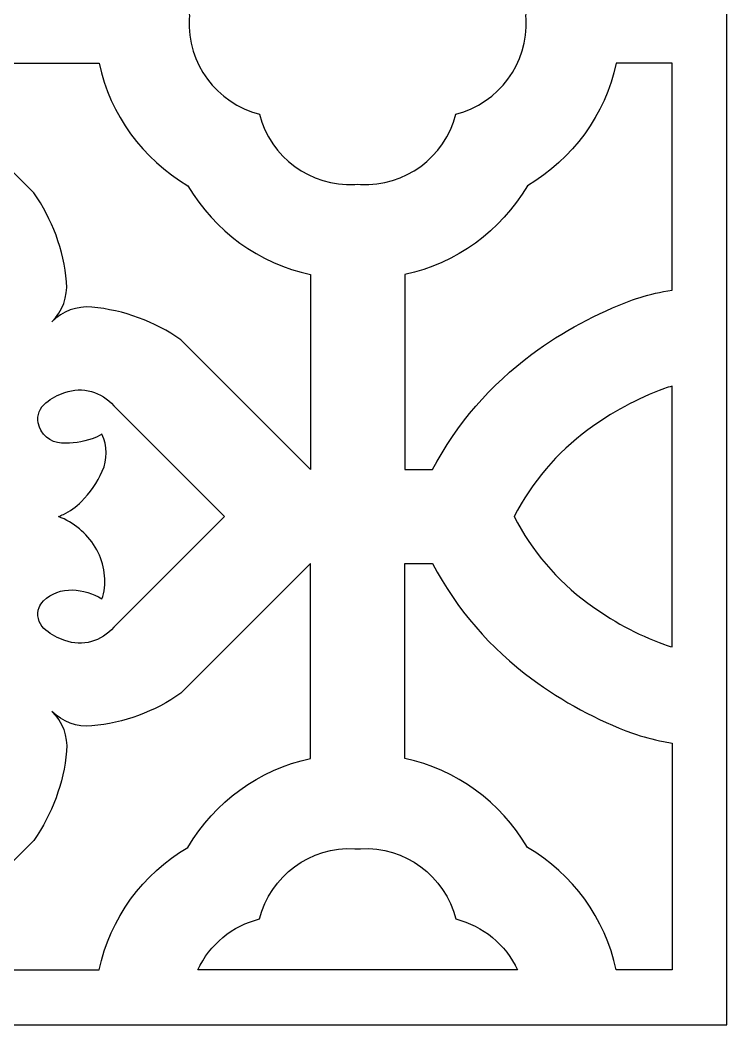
# Model space of a CAD drawing. Header units: centimetres. Extents: x -9.8 to 9.6, y -11.6 to 9.6.
# Drawn here: x -4.36 to -0.63, y -11.57 to -6.28 of the extents above; entities that cross this region are included whole.
import ezdxf

# ---------------------------------------------------------------- set-up
doc = ezdxf.new("R2010")
doc.units = ezdxf.units.CM
doc.header["$MEASUREMENT"] = 0
doc.layers.add('layer 1', color=7, linetype='Continuous')

msp = doc.modelspace()

# ---------------------------------------------------------------- linework, layer by layer
at = {"layer": 'layer 1', "color": 242}
for points, knots in [([(-9.79663, 9.61059), (-9.79663, 9.61059), (-0.63194, 9.61059), (-0.63194, 9.61059), (-0.63194, 9.61059), (-0.63194, 9.61059), (-0.63194, -11.57178), (-0.63194, -11.57178), (-0.63194, -11.57178), (-0.63194, -11.57178), (-9.79663, -11.57178), (-9.79663, -11.57178), (-9.79663, -11.57178), (-9.79663, -11.57178), (-9.79663, 9.61059), (-9.79663, 9.61059)], [0, 0, 0, 0, 0.2, 0.2, 0.2, 0.2, 0.4, 0.4, 0.4, 0.4, 0.6, 0.6, 0.6, 0.6, 1, 1, 1, 1]), ([(-3.46392, -6.24076), (-3.47652, -6.00654), (-3.32114, -5.79605), (-3.09369, -5.73865), (-3.09369, -5.73865), (-3.03646, -5.5111), (-2.82575, -5.35595), (-2.59148, -5.36841), (-2.59148, -5.36841), (-2.59148, -5.36841), (-2.57695, -5.36924), (-2.57695, -5.36924), (-2.57695, -5.36924), (-2.57695, -5.36924), (-2.56246, -5.36841), (-2.56246, -5.36841), (-2.56246, -5.36841), (-2.32819, -5.35576), (-2.11771, -5.51114), (-2.06026, -5.7386), (-2.06026, -5.7386), (-1.83275, -5.79582), (-1.6776, -6.00654), (-1.69002, -6.2408), (-1.69002, -6.2408), (-1.69002, -6.2408), (-1.6909, -6.25534), (-1.6909, -6.25534), (-1.6909, -6.25534), (-1.6909, -6.25534), (-1.69002, -6.26978), (-1.69002, -6.26978), (-1.69002, -6.26978), (-1.67737, -6.50405), (-1.83275, -6.71462), (-2.06026, -6.77203), (-2.06026, -6.77203), (-2.11748, -6.99953), (-2.32819, -7.15468), (-2.56246, -7.14222), (-2.56246, -7.14222), (-2.56246, -7.14222), (-2.57695, -7.14139), (-2.57695, -7.14139), (-2.57695, -7.14139), (-2.57695, -7.14139), (-2.59148, -7.14222), (-2.59148, -7.14222), (-2.59148, -7.14222), (-2.82575, -7.15487), (-3.03628, -6.99949), (-3.09369, -6.77198), (-3.09369, -6.77198), (-3.32119, -6.71476), (-3.47629, -6.50409), (-3.46392, -6.26987), (-3.46392, -6.26987), (-3.46392, -6.26987), (-3.46305, -6.25534), (-3.46305, -6.25534), (-3.46305, -6.25534), (-3.46305, -6.25534), (-3.46392, -6.24076), (-3.46392, -6.24076)], [0, 0, 0, 0, 0.0588235, 0.0588235, 0.0588235, 0.0588235, 0.1176471, 0.1176471, 0.1176471, 0.1176471, 0.1764706, 0.1764706, 0.1764706, 0.1764706, 0.2352941, 0.2352941, 0.2352941, 0.2352941, 0.2941176, 0.2941176, 0.2941176, 0.2941176, 0.3529412, 0.3529412, 0.3529412, 0.3529412, 0.4117647, 0.4117647, 0.4117647, 0.4117647, 0.4705882, 0.4705882, 0.4705882, 0.4705882, 0.5294118, 0.5294118, 0.5294118, 0.5294118, 0.5882353, 0.5882353, 0.5882353, 0.5882353, 0.6470588, 0.6470588, 0.6470588, 0.6470588, 0.7058824, 0.7058824, 0.7058824, 0.7058824, 0.7647059, 0.7647059, 0.7647059, 0.7647059, 0.8235294, 0.8235294, 0.8235294, 0.8235294, 0.8823529, 0.8823529, 0.8823529, 0.8823529, 1, 1, 1, 1]), ([(-3.93921, -6.50336), (-3.93921, -6.50336), (-4.96625, -6.50336), (-4.96625, -6.50336), (-4.96625, -6.50336), (-4.96625, -6.50336), (-4.28337, -7.18628), (-4.28337, -7.18628), (-4.28337, -7.18628), (-4.18567, -7.3251), (-4.12615, -7.48724), (-4.11078, -7.65633), (-4.11078, -7.65633), (-4.1037, -7.73421), (-4.13199, -7.81125), (-4.18778, -7.86613), (-4.18778, -7.86613), (-4.13295, -7.81029), (-4.05586, -7.78204), (-3.97794, -7.78913), (-3.97794, -7.78913), (-3.8089, -7.80449), (-3.64676, -7.86406), (-3.50794, -7.96171), (-3.50794, -7.96171), (-3.50794, -7.96171), (-2.82501, -8.64463), (-2.82501, -8.64463), (-2.82501, -8.64463), (-2.82501, -8.64463), (-2.82501, -7.61756), (-2.82501, -7.61756), (-2.82501, -7.61756), (-3.09654, -7.55923), (-3.33108, -7.38909), (-3.47096, -7.14916), (-3.47096, -7.14916), (-3.71088, -7.00938), (-3.88089, -6.77479), (-3.93921, -6.50331), (-3.93921, -6.50331), (-3.93921, -6.50331), (-3.93921, -6.50336), (-3.93921, -6.50336)], [0, 0, 0, 0, 0.0833333, 0.0833333, 0.0833333, 0.0833333, 0.1666667, 0.1666667, 0.1666667, 0.1666667, 0.25, 0.25, 0.25, 0.25, 0.3333333, 0.3333333, 0.3333333, 0.3333333, 0.4166667, 0.4166667, 0.4166667, 0.4166667, 0.5, 0.5, 0.5, 0.5, 0.5833333, 0.5833333, 0.5833333, 0.5833333, 0.6666667, 0.6666667, 0.6666667, 0.6666667, 0.75, 0.75, 0.75, 0.75, 0.8333333, 0.8333333, 0.8333333, 0.8333333, 1, 1, 1, 1]), ([(-0.92049, -6.50336), (-0.92049, -6.50336), (-0.92049, -7.69888), (-0.92049, -7.69888), (-0.92049, -7.69888), (-0.92049, -7.69888), (-0.96607, -7.70739), (-0.96607, -7.70739), (-0.96607, -7.70739), (-1.02127, -7.71774), (-1.07554, -7.73227), (-1.12853, -7.7509), (-1.12853, -7.7509), (-1.31813, -7.82022), (-1.4967, -7.91659), (-1.65875, -8.03701), (-1.65875, -8.03701), (-1.877, -8.19754), (-2.05607, -8.40522), (-2.18266, -8.64473), (-2.18266, -8.64473), (-2.18266, -8.64473), (-2.32893, -8.64463), (-2.32893, -8.64463), (-2.32893, -8.64463), (-2.32893, -8.64463), (-2.32893, -7.61756), (-2.32893, -7.61756), (-2.32893, -7.61756), (-2.05727, -7.55914), (-1.82287, -7.38927), (-1.68299, -7.14916), (-1.68299, -7.14916), (-1.44297, -7.00924), (-1.27306, -6.77493), (-1.21473, -6.50331), (-1.21473, -6.50331), (-1.21473, -6.50331), (-0.92049, -6.50336), (-0.92049, -6.50336)], [0, 0, 0, 0, 0.0909091, 0.0909091, 0.0909091, 0.0909091, 0.1818182, 0.1818182, 0.1818182, 0.1818182, 0.2727273, 0.2727273, 0.2727273, 0.2727273, 0.3636364, 0.3636364, 0.3636364, 0.3636364, 0.4545455, 0.4545455, 0.4545455, 0.4545455, 0.5454545, 0.5454545, 0.5454545, 0.5454545, 0.6363636, 0.6363636, 0.6363636, 0.6363636, 0.7272727, 0.7272727, 0.7272727, 0.7272727, 0.8181818, 0.8181818, 0.8181818, 0.8181818, 1, 1, 1, 1]), ([(-3.86194, -9.47609), (-3.86194, -9.47609), (-3.27855, -8.89265), (-3.27855, -8.89265), (-3.27855, -8.89265), (-3.27855, -8.89265), (-3.86194, -8.30927), (-3.86194, -8.30927), (-3.86194, -8.30927), (-3.92486, -8.23424), (-4.02767, -8.20619), (-4.11998, -8.23889), (-4.11998, -8.23889), (-4.15581, -8.25159), (-4.18944, -8.26985), (-4.21952, -8.29308), (-4.21952, -8.29308), (-4.2519, -8.31801), (-4.26736, -8.35908), (-4.25945, -8.39915), (-4.25945, -8.39915), (-4.24813, -8.45894), (-4.19721, -8.50301), (-4.13645, -8.50563), (-4.13645, -8.50563), (-4.0818, -8.50798), (-4.02721, -8.5002), (-3.97537, -8.48268), (-3.97537, -8.48268), (-3.95766, -8.4767), (-3.94064, -8.46879), (-3.92463, -8.45913), (-3.92463, -8.45913), (-3.89542, -8.52049), (-3.89455, -8.5916), (-3.92224, -8.65365), (-3.92224, -8.65365), (-3.94883, -8.7134), (-3.98618, -8.76777), (-4.0324, -8.81404), (-4.0324, -8.81404), (-4.05996, -8.84164), (-4.09197, -8.86441), (-4.12702, -8.88143), (-4.12702, -8.88143), (-4.13553, -8.88552), (-4.14422, -8.8893), (-4.15305, -8.8927), (-4.15305, -8.8927), (-4.07274, -8.92347), (-4.0048, -8.97991), (-3.95973, -9.05314), (-3.95973, -9.05314), (-3.91424, -9.12706), (-3.8986, -9.21556), (-3.91603, -9.30056), (-3.91603, -9.30056), (-3.91787, -9.30944), (-3.92072, -9.31804), (-3.92463, -9.32623), (-3.92463, -9.32623), (-3.97159, -9.29785), (-4.025, -9.28184), (-4.07987, -9.27968), (-4.07987, -9.27968), (-4.13599, -9.27751), (-4.19063, -9.2978), (-4.2318, -9.33607), (-4.2318, -9.33607), (-4.24611, -9.34941), (-4.25581, -9.36693), (-4.25945, -9.38621), (-4.25945, -9.38621), (-4.26736, -9.42627), (-4.2519, -9.46735), (-4.21952, -9.49228), (-4.21952, -9.49228), (-4.18939, -9.51551), (-4.15581, -9.53381), (-4.11998, -9.54646), (-4.11998, -9.54646), (-4.02762, -9.57912), (-3.92481, -9.55115), (-3.86194, -9.47609)], [0, 0, 0, 0, 0.0454545, 0.0454545, 0.0454545, 0.0454545, 0.0909091, 0.0909091, 0.0909091, 0.0909091, 0.1363636, 0.1363636, 0.1363636, 0.1363636, 0.1818182, 0.1818182, 0.1818182, 0.1818182, 0.2272727, 0.2272727, 0.2272727, 0.2272727, 0.2727273, 0.2727273, 0.2727273, 0.2727273, 0.3181818, 0.3181818, 0.3181818, 0.3181818, 0.3636364, 0.3636364, 0.3636364, 0.3636364, 0.4090909, 0.4090909, 0.4090909, 0.4090909, 0.4545455, 0.4545455, 0.4545455, 0.4545455, 0.5, 0.5, 0.5, 0.5, 0.5454545, 0.5454545, 0.5454545, 0.5454545, 0.5909091, 0.5909091, 0.5909091, 0.5909091, 0.6363636, 0.6363636, 0.6363636, 0.6363636, 0.6818182, 0.6818182, 0.6818182, 0.6818182, 0.7272727, 0.7272727, 0.7272727, 0.7272727, 0.7727273, 0.7727273, 0.7727273, 0.7727273, 0.8181818, 0.8181818, 0.8181818, 0.8181818, 0.8636364, 0.8636364, 0.8636364, 0.8636364, 0.9090909, 0.9090909, 0.9090909, 0.9090909, 1, 1, 1, 1]), ([(-0.92049, -8.2054), (-0.92049, -8.2054), (-0.92049, -8.8927), (-0.92049, -8.8927), (-0.92049, -8.8927), (-0.92049, -8.8927), (-0.92049, -9.57995), (-0.92049, -9.57995), (-0.92049, -9.57995), (-0.93424, -9.57627), (-0.94785, -9.57208), (-0.96129, -9.56739), (-0.96129, -9.56739), (-1.10517, -9.51449), (-1.24072, -9.44113), (-1.36367, -9.34955), (-1.36367, -9.34955), (-1.52705, -9.22968), (-1.66022, -9.07319), (-1.75253, -8.89284), (-1.75253, -8.89284), (-1.66026, -8.7123), (-1.5271, -8.55577), (-1.36367, -8.43581), (-1.36367, -8.43581), (-1.24072, -8.34422), (-1.10517, -8.27086), (-0.96129, -8.21796), (-0.96129, -8.21796), (-0.94785, -8.21332), (-0.93424, -8.20913), (-0.92049, -8.2054)], [0, 0, 0, 0, 0.1111111, 0.1111111, 0.1111111, 0.1111111, 0.2222222, 0.2222222, 0.2222222, 0.2222222, 0.3333333, 0.3333333, 0.3333333, 0.3333333, 0.4444444, 0.4444444, 0.4444444, 0.4444444, 0.5555556, 0.5555556, 0.5555556, 0.5555556, 0.6666667, 0.6666667, 0.6666667, 0.6666667, 0.7777778, 0.7777778, 0.7777778, 0.7777778, 1, 1, 1, 1]), ([(-3.93921, -11.282), (-3.93921, -11.282), (-4.96625, -11.282), (-4.96625, -11.282), (-4.96625, -11.282), (-4.96625, -11.282), (-4.28337, -10.59907), (-4.28337, -10.59907), (-4.28337, -10.59907), (-4.18562, -10.4602), (-4.12615, -10.29815), (-4.11078, -10.12907), (-4.11078, -10.12907), (-4.1037, -10.05106), (-4.13194, -9.9741), (-4.18778, -9.91923), (-4.18778, -9.91923), (-4.13291, -9.97507), (-4.05591, -10.00336), (-3.97794, -9.99623), (-3.97794, -9.99623), (-3.80886, -9.98082), (-3.64681, -9.92134), (-3.50794, -9.82364), (-3.50794, -9.82364), (-3.50794, -9.82364), (-2.82501, -9.14072), (-2.82501, -9.14072), (-2.82501, -9.14072), (-2.82501, -9.14072), (-2.82501, -10.16784), (-2.82501, -10.16784), (-2.82501, -10.16784), (-3.09668, -10.22621), (-3.33108, -10.39608), (-3.47096, -10.63619), (-3.47096, -10.63619), (-3.71097, -10.77611), (-3.88089, -11.01038), (-3.93921, -11.28204), (-3.93921, -11.28204), (-3.93921, -11.28204), (-3.93921, -11.282), (-3.93921, -11.282)], [0, 0, 0, 0, 0.0833333, 0.0833333, 0.0833333, 0.0833333, 0.1666667, 0.1666667, 0.1666667, 0.1666667, 0.25, 0.25, 0.25, 0.25, 0.3333333, 0.3333333, 0.3333333, 0.3333333, 0.4166667, 0.4166667, 0.4166667, 0.4166667, 0.5, 0.5, 0.5, 0.5, 0.5833333, 0.5833333, 0.5833333, 0.5833333, 0.6666667, 0.6666667, 0.6666667, 0.6666667, 0.75, 0.75, 0.75, 0.75, 0.8333333, 0.8333333, 0.8333333, 0.8333333, 1, 1, 1, 1]), ([(-0.92049, -11.282), (-0.92049, -11.282), (-0.92049, -10.08647), (-0.92049, -10.08647), (-0.92049, -10.08647), (-0.92049, -10.08647), (-0.96607, -10.07796), (-0.96607, -10.07796), (-0.96607, -10.07796), (-1.02127, -10.06761), (-1.07559, -10.05308), (-1.12853, -10.03445), (-1.12853, -10.03445), (-1.31813, -9.96513), (-1.49674, -9.86877), (-1.65875, -9.74835), (-1.65875, -9.74835), (-1.87696, -9.58786), (-2.05607, -9.38004), (-2.18266, -9.14058), (-2.18266, -9.14058), (-2.18266, -9.14058), (-2.32893, -9.14072), (-2.32893, -9.14072), (-2.32893, -9.14072), (-2.32893, -9.14072), (-2.32893, -10.16784), (-2.32893, -10.16784), (-2.32893, -10.16784), (-2.05741, -10.22612), (-1.82287, -10.39627), (-1.68299, -10.63619), (-1.68299, -10.63619), (-1.44306, -10.77598), (-1.2731, -11.01056), (-1.21473, -11.28204), (-1.21473, -11.28204), (-1.21473, -11.28204), (-0.92049, -11.282), (-0.92049, -11.282)], [0, 0, 0, 0, 0.0909091, 0.0909091, 0.0909091, 0.0909091, 0.1818182, 0.1818182, 0.1818182, 0.1818182, 0.2727273, 0.2727273, 0.2727273, 0.2727273, 0.3636364, 0.3636364, 0.3636364, 0.3636364, 0.4545455, 0.4545455, 0.4545455, 0.4545455, 0.5454545, 0.5454545, 0.5454545, 0.5454545, 0.6363636, 0.6363636, 0.6363636, 0.6363636, 0.7272727, 0.7272727, 0.7272727, 0.7272727, 0.8181818, 0.8181818, 0.8181818, 0.8181818, 1, 1, 1, 1]), ([(-1.73441, -11.282), (-1.79724, -11.14805), (-1.91679, -11.04943), (-2.06026, -11.01332), (-2.06026, -11.01332), (-2.11776, -10.78564), (-2.32796, -10.63049), (-2.56246, -10.64314), (-2.56246, -10.64314), (-2.56246, -10.64314), (-2.57695, -10.64396), (-2.57695, -10.64396), (-2.57695, -10.64396), (-2.57695, -10.64396), (-2.59148, -10.64314), (-2.59148, -10.64314), (-2.59148, -10.64314), (-2.82598, -10.63067), (-3.03642, -10.78559), (-3.09369, -11.01337), (-3.09369, -11.01337), (-3.23734, -11.04897), (-3.35698, -11.14768), (-3.41907, -11.282), (-3.41907, -11.282), (-3.41907, -11.282), (-1.73441, -11.282), (-1.73441, -11.282)], [0, 0, 0, 0, 0.125, 0.125, 0.125, 0.125, 0.25, 0.25, 0.25, 0.25, 0.375, 0.375, 0.375, 0.375, 0.5, 0.5, 0.5, 0.5, 0.625, 0.625, 0.625, 0.625, 0.75, 0.75, 0.75, 0.75, 1, 1, 1, 1])]:
    msp.add_open_spline(points, degree=3, knots=knots, dxfattribs=at)
at = {"layer": 'layer 1', "lineweight": 9}
for points, knots in [([(-9.79663, 9.61059), (-9.79663, 9.61059), (-0.63194, 9.61059), (-0.63194, 9.61059), (-0.63194, 9.61059), (-0.63194, 9.61059), (-0.63194, -11.57178), (-0.63194, -11.57178), (-0.63194, -11.57178), (-0.63194, -11.57178), (-9.79663, -11.57178), (-9.79663, -11.57178), (-9.79663, -11.57178), (-9.79663, -11.57178), (-9.79663, 9.61059), (-9.79663, 9.61059)], [0, 0, 0, 0, 0.2, 0.2, 0.2, 0.2, 0.4, 0.4, 0.4, 0.4, 0.6, 0.6, 0.6, 0.6, 1, 1, 1, 1]), ([(-3.46392, -6.24076), (-3.47652, -6.00654), (-3.32114, -5.79605), (-3.09369, -5.73865), (-3.09369, -5.73865), (-3.03646, -5.5111), (-2.82575, -5.35595), (-2.59148, -5.36841), (-2.59148, -5.36841), (-2.59148, -5.36841), (-2.57695, -5.36924), (-2.57695, -5.36924), (-2.57695, -5.36924), (-2.57695, -5.36924), (-2.56246, -5.36841), (-2.56246, -5.36841), (-2.56246, -5.36841), (-2.32819, -5.35576), (-2.11771, -5.51114), (-2.06026, -5.7386), (-2.06026, -5.7386), (-1.83275, -5.79582), (-1.6776, -6.00654), (-1.69002, -6.2408), (-1.69002, -6.2408), (-1.69002, -6.2408), (-1.6909, -6.25534), (-1.6909, -6.25534), (-1.6909, -6.25534), (-1.6909, -6.25534), (-1.69002, -6.26978), (-1.69002, -6.26978), (-1.69002, -6.26978), (-1.67737, -6.50405), (-1.83275, -6.71462), (-2.06026, -6.77203), (-2.06026, -6.77203), (-2.11748, -6.99953), (-2.32819, -7.15468), (-2.56246, -7.14222), (-2.56246, -7.14222), (-2.56246, -7.14222), (-2.57695, -7.14139), (-2.57695, -7.14139), (-2.57695, -7.14139), (-2.57695, -7.14139), (-2.59148, -7.14222), (-2.59148, -7.14222), (-2.59148, -7.14222), (-2.82575, -7.15487), (-3.03628, -6.99949), (-3.09369, -6.77198), (-3.09369, -6.77198), (-3.32119, -6.71476), (-3.47629, -6.50409), (-3.46392, -6.26987), (-3.46392, -6.26987), (-3.46392, -6.26987), (-3.46305, -6.25534), (-3.46305, -6.25534), (-3.46305, -6.25534), (-3.46305, -6.25534), (-3.46392, -6.24076), (-3.46392, -6.24076)], [0, 0, 0, 0, 0.0588235, 0.0588235, 0.0588235, 0.0588235, 0.1176471, 0.1176471, 0.1176471, 0.1176471, 0.1764706, 0.1764706, 0.1764706, 0.1764706, 0.2352941, 0.2352941, 0.2352941, 0.2352941, 0.2941176, 0.2941176, 0.2941176, 0.2941176, 0.3529412, 0.3529412, 0.3529412, 0.3529412, 0.4117647, 0.4117647, 0.4117647, 0.4117647, 0.4705882, 0.4705882, 0.4705882, 0.4705882, 0.5294118, 0.5294118, 0.5294118, 0.5294118, 0.5882353, 0.5882353, 0.5882353, 0.5882353, 0.6470588, 0.6470588, 0.6470588, 0.6470588, 0.7058824, 0.7058824, 0.7058824, 0.7058824, 0.7647059, 0.7647059, 0.7647059, 0.7647059, 0.8235294, 0.8235294, 0.8235294, 0.8235294, 0.8823529, 0.8823529, 0.8823529, 0.8823529, 1, 1, 1, 1]), ([(-3.93921, -6.50336), (-3.93921, -6.50336), (-4.96625, -6.50336), (-4.96625, -6.50336), (-4.96625, -6.50336), (-4.96625, -6.50336), (-4.28337, -7.18628), (-4.28337, -7.18628), (-4.28337, -7.18628), (-4.18567, -7.3251), (-4.12615, -7.48724), (-4.11078, -7.65633), (-4.11078, -7.65633), (-4.1037, -7.73421), (-4.13199, -7.81125), (-4.18778, -7.86613), (-4.18778, -7.86613), (-4.13295, -7.81029), (-4.05586, -7.78204), (-3.97794, -7.78913), (-3.97794, -7.78913), (-3.8089, -7.80449), (-3.64676, -7.86406), (-3.50794, -7.96171), (-3.50794, -7.96171), (-3.50794, -7.96171), (-2.82501, -8.64463), (-2.82501, -8.64463), (-2.82501, -8.64463), (-2.82501, -8.64463), (-2.82501, -7.61756), (-2.82501, -7.61756), (-2.82501, -7.61756), (-3.09654, -7.55923), (-3.33108, -7.38909), (-3.47096, -7.14916), (-3.47096, -7.14916), (-3.71088, -7.00938), (-3.88089, -6.77479), (-3.93921, -6.50331)], [0, 0, 0, 0, 0.0909091, 0.0909091, 0.0909091, 0.0909091, 0.1818182, 0.1818182, 0.1818182, 0.1818182, 0.2727273, 0.2727273, 0.2727273, 0.2727273, 0.3636364, 0.3636364, 0.3636364, 0.3636364, 0.4545455, 0.4545455, 0.4545455, 0.4545455, 0.5454545, 0.5454545, 0.5454545, 0.5454545, 0.6363636, 0.6363636, 0.6363636, 0.6363636, 0.7272727, 0.7272727, 0.7272727, 0.7272727, 0.8181818, 0.8181818, 0.8181818, 0.8181818, 1, 1, 1, 1]), ([(-0.92049, -6.50336), (-0.92049, -6.50336), (-0.92049, -7.69888), (-0.92049, -7.69888), (-0.92049, -7.69888), (-0.92049, -7.69888), (-0.96607, -7.70739), (-0.96607, -7.70739), (-0.96607, -7.70739), (-1.02127, -7.71774), (-1.07554, -7.73227), (-1.12853, -7.7509), (-1.12853, -7.7509), (-1.31813, -7.82022), (-1.4967, -7.91659), (-1.65875, -8.03701), (-1.65875, -8.03701), (-1.877, -8.19754), (-2.05607, -8.40522), (-2.18266, -8.64473), (-2.18266, -8.64473), (-2.18266, -8.64473), (-2.32893, -8.64463), (-2.32893, -8.64463), (-2.32893, -8.64463), (-2.32893, -8.64463), (-2.32893, -7.61756), (-2.32893, -7.61756), (-2.32893, -7.61756), (-2.05727, -7.55914), (-1.82287, -7.38927), (-1.68299, -7.14916), (-1.68299, -7.14916), (-1.44297, -7.00924), (-1.27306, -6.77493), (-1.21473, -6.50331), (-1.21473, -6.50331), (-1.21473, -6.50331), (-0.92049, -6.50336), (-0.92049, -6.50336)], [0, 0, 0, 0, 0.0909091, 0.0909091, 0.0909091, 0.0909091, 0.1818182, 0.1818182, 0.1818182, 0.1818182, 0.2727273, 0.2727273, 0.2727273, 0.2727273, 0.3636364, 0.3636364, 0.3636364, 0.3636364, 0.4545455, 0.4545455, 0.4545455, 0.4545455, 0.5454545, 0.5454545, 0.5454545, 0.5454545, 0.6363636, 0.6363636, 0.6363636, 0.6363636, 0.7272727, 0.7272727, 0.7272727, 0.7272727, 0.8181818, 0.8181818, 0.8181818, 0.8181818, 1, 1, 1, 1]), ([(-3.86194, -9.47609), (-3.86194, -9.47609), (-3.27855, -8.89265), (-3.27855, -8.89265), (-3.27855, -8.89265), (-3.27855, -8.89265), (-3.86194, -8.30927), (-3.86194, -8.30927), (-3.86194, -8.30927), (-3.92486, -8.23424), (-4.02767, -8.20619), (-4.11998, -8.23889), (-4.11998, -8.23889), (-4.15581, -8.25159), (-4.18944, -8.26985), (-4.21952, -8.29308), (-4.21952, -8.29308), (-4.2519, -8.31801), (-4.26736, -8.35908), (-4.25945, -8.39915), (-4.25945, -8.39915), (-4.24813, -8.45894), (-4.19721, -8.50301), (-4.13645, -8.50563), (-4.13645, -8.50563), (-4.0818, -8.50798), (-4.02721, -8.5002), (-3.97537, -8.48268), (-3.97537, -8.48268), (-3.95766, -8.4767), (-3.94064, -8.46879), (-3.92463, -8.45913), (-3.92463, -8.45913), (-3.89542, -8.52049), (-3.89455, -8.5916), (-3.92224, -8.65365), (-3.92224, -8.65365), (-3.94883, -8.7134), (-3.98618, -8.76777), (-4.0324, -8.81404), (-4.0324, -8.81404), (-4.05996, -8.84164), (-4.09197, -8.86441), (-4.12702, -8.88143), (-4.12702, -8.88143), (-4.13553, -8.88552), (-4.14422, -8.8893), (-4.15305, -8.8927), (-4.15305, -8.8927), (-4.07274, -8.92347), (-4.0048, -8.97991), (-3.95973, -9.05314), (-3.95973, -9.05314), (-3.91424, -9.12706), (-3.8986, -9.21556), (-3.91603, -9.30056), (-3.91603, -9.30056), (-3.91787, -9.30944), (-3.92072, -9.31804), (-3.92463, -9.32623), (-3.92463, -9.32623), (-3.97159, -9.29785), (-4.025, -9.28184), (-4.07987, -9.27968), (-4.07987, -9.27968), (-4.13599, -9.27751), (-4.19063, -9.2978), (-4.2318, -9.33607), (-4.2318, -9.33607), (-4.24611, -9.34941), (-4.25581, -9.36693), (-4.25945, -9.38621), (-4.25945, -9.38621), (-4.26736, -9.42627), (-4.2519, -9.46735), (-4.21952, -9.49228), (-4.21952, -9.49228), (-4.18939, -9.51551), (-4.15581, -9.53381), (-4.11998, -9.54646), (-4.11998, -9.54646), (-4.02762, -9.57912), (-3.92481, -9.55115), (-3.86194, -9.47609)], [0, 0, 0, 0, 0.0454545, 0.0454545, 0.0454545, 0.0454545, 0.0909091, 0.0909091, 0.0909091, 0.0909091, 0.1363636, 0.1363636, 0.1363636, 0.1363636, 0.1818182, 0.1818182, 0.1818182, 0.1818182, 0.2272727, 0.2272727, 0.2272727, 0.2272727, 0.2727273, 0.2727273, 0.2727273, 0.2727273, 0.3181818, 0.3181818, 0.3181818, 0.3181818, 0.3636364, 0.3636364, 0.3636364, 0.3636364, 0.4090909, 0.4090909, 0.4090909, 0.4090909, 0.4545455, 0.4545455, 0.4545455, 0.4545455, 0.5, 0.5, 0.5, 0.5, 0.5454545, 0.5454545, 0.5454545, 0.5454545, 0.5909091, 0.5909091, 0.5909091, 0.5909091, 0.6363636, 0.6363636, 0.6363636, 0.6363636, 0.6818182, 0.6818182, 0.6818182, 0.6818182, 0.7272727, 0.7272727, 0.7272727, 0.7272727, 0.7727273, 0.7727273, 0.7727273, 0.7727273, 0.8181818, 0.8181818, 0.8181818, 0.8181818, 0.8636364, 0.8636364, 0.8636364, 0.8636364, 0.9090909, 0.9090909, 0.9090909, 0.9090909, 1, 1, 1, 1]), ([(-0.92049, -8.2054), (-0.92049, -8.2054), (-0.92049, -8.8927), (-0.92049, -8.8927), (-0.92049, -8.8927), (-0.92049, -8.8927), (-0.92049, -9.57995), (-0.92049, -9.57995), (-0.92049, -9.57995), (-0.93424, -9.57627), (-0.94785, -9.57208), (-0.96129, -9.56739), (-0.96129, -9.56739), (-1.10517, -9.51449), (-1.24072, -9.44113), (-1.36367, -9.34955), (-1.36367, -9.34955), (-1.52705, -9.22968), (-1.66022, -9.07319), (-1.75253, -8.89284), (-1.75253, -8.89284), (-1.66026, -8.7123), (-1.5271, -8.55577), (-1.36367, -8.43581), (-1.36367, -8.43581), (-1.24072, -8.34422), (-1.10517, -8.27086), (-0.96129, -8.21796), (-0.96129, -8.21796), (-0.94785, -8.21332), (-0.93424, -8.20913), (-0.92049, -8.2054)], [0, 0, 0, 0, 0.1111111, 0.1111111, 0.1111111, 0.1111111, 0.2222222, 0.2222222, 0.2222222, 0.2222222, 0.3333333, 0.3333333, 0.3333333, 0.3333333, 0.4444444, 0.4444444, 0.4444444, 0.4444444, 0.5555556, 0.5555556, 0.5555556, 0.5555556, 0.6666667, 0.6666667, 0.6666667, 0.6666667, 0.7777778, 0.7777778, 0.7777778, 0.7777778, 1, 1, 1, 1]), ([(-3.93921, -11.282), (-3.93921, -11.282), (-4.96625, -11.282), (-4.96625, -11.282), (-4.96625, -11.282), (-4.96625, -11.282), (-4.28337, -10.59907), (-4.28337, -10.59907), (-4.28337, -10.59907), (-4.18562, -10.4602), (-4.12615, -10.29815), (-4.11078, -10.12907), (-4.11078, -10.12907), (-4.1037, -10.05106), (-4.13194, -9.9741), (-4.18778, -9.91923), (-4.18778, -9.91923), (-4.13291, -9.97507), (-4.05591, -10.00336), (-3.97794, -9.99623), (-3.97794, -9.99623), (-3.80886, -9.98082), (-3.64681, -9.92134), (-3.50794, -9.82364), (-3.50794, -9.82364), (-3.50794, -9.82364), (-2.82501, -9.14072), (-2.82501, -9.14072), (-2.82501, -9.14072), (-2.82501, -9.14072), (-2.82501, -10.16784), (-2.82501, -10.16784), (-2.82501, -10.16784), (-3.09668, -10.22621), (-3.33108, -10.39608), (-3.47096, -10.63619), (-3.47096, -10.63619), (-3.71097, -10.77611), (-3.88089, -11.01038), (-3.93921, -11.28204)], [0, 0, 0, 0, 0.0909091, 0.0909091, 0.0909091, 0.0909091, 0.1818182, 0.1818182, 0.1818182, 0.1818182, 0.2727273, 0.2727273, 0.2727273, 0.2727273, 0.3636364, 0.3636364, 0.3636364, 0.3636364, 0.4545455, 0.4545455, 0.4545455, 0.4545455, 0.5454545, 0.5454545, 0.5454545, 0.5454545, 0.6363636, 0.6363636, 0.6363636, 0.6363636, 0.7272727, 0.7272727, 0.7272727, 0.7272727, 0.8181818, 0.8181818, 0.8181818, 0.8181818, 1, 1, 1, 1]), ([(-0.92049, -11.282), (-0.92049, -11.282), (-0.92049, -10.08647), (-0.92049, -10.08647), (-0.92049, -10.08647), (-0.92049, -10.08647), (-0.96607, -10.07796), (-0.96607, -10.07796), (-0.96607, -10.07796), (-1.02127, -10.06761), (-1.07559, -10.05308), (-1.12853, -10.03445), (-1.12853, -10.03445), (-1.31813, -9.96513), (-1.49674, -9.86877), (-1.65875, -9.74835), (-1.65875, -9.74835), (-1.87696, -9.58786), (-2.05607, -9.38004), (-2.18266, -9.14058), (-2.18266, -9.14058), (-2.18266, -9.14058), (-2.32893, -9.14072), (-2.32893, -9.14072), (-2.32893, -9.14072), (-2.32893, -9.14072), (-2.32893, -10.16784), (-2.32893, -10.16784), (-2.32893, -10.16784), (-2.05741, -10.22612), (-1.82287, -10.39627), (-1.68299, -10.63619), (-1.68299, -10.63619), (-1.44306, -10.77598), (-1.2731, -11.01056), (-1.21473, -11.28204), (-1.21473, -11.28204), (-1.21473, -11.28204), (-0.92049, -11.282), (-0.92049, -11.282)], [0, 0, 0, 0, 0.0909091, 0.0909091, 0.0909091, 0.0909091, 0.1818182, 0.1818182, 0.1818182, 0.1818182, 0.2727273, 0.2727273, 0.2727273, 0.2727273, 0.3636364, 0.3636364, 0.3636364, 0.3636364, 0.4545455, 0.4545455, 0.4545455, 0.4545455, 0.5454545, 0.5454545, 0.5454545, 0.5454545, 0.6363636, 0.6363636, 0.6363636, 0.6363636, 0.7272727, 0.7272727, 0.7272727, 0.7272727, 0.8181818, 0.8181818, 0.8181818, 0.8181818, 1, 1, 1, 1]), ([(-1.73441, -11.282), (-1.79724, -11.14805), (-1.91679, -11.04943), (-2.06026, -11.01332), (-2.06026, -11.01332), (-2.11776, -10.78564), (-2.32796, -10.63049), (-2.56246, -10.64314), (-2.56246, -10.64314), (-2.56246, -10.64314), (-2.57695, -10.64396), (-2.57695, -10.64396), (-2.57695, -10.64396), (-2.57695, -10.64396), (-2.59148, -10.64314), (-2.59148, -10.64314), (-2.59148, -10.64314), (-2.82598, -10.63067), (-3.03642, -10.78559), (-3.09369, -11.01337), (-3.09369, -11.01337), (-3.23734, -11.04897), (-3.35698, -11.14768), (-3.41907, -11.282), (-3.41907, -11.282), (-3.41907, -11.282), (-1.73441, -11.282), (-1.73441, -11.282)], [0, 0, 0, 0, 0.125, 0.125, 0.125, 0.125, 0.25, 0.25, 0.25, 0.25, 0.375, 0.375, 0.375, 0.375, 0.5, 0.5, 0.5, 0.5, 0.625, 0.625, 0.625, 0.625, 0.75, 0.75, 0.75, 0.75, 1, 1, 1, 1])]:
    msp.add_open_spline(points, degree=3, knots=knots, dxfattribs=at)

doc.saveas('drawing.dxf')
